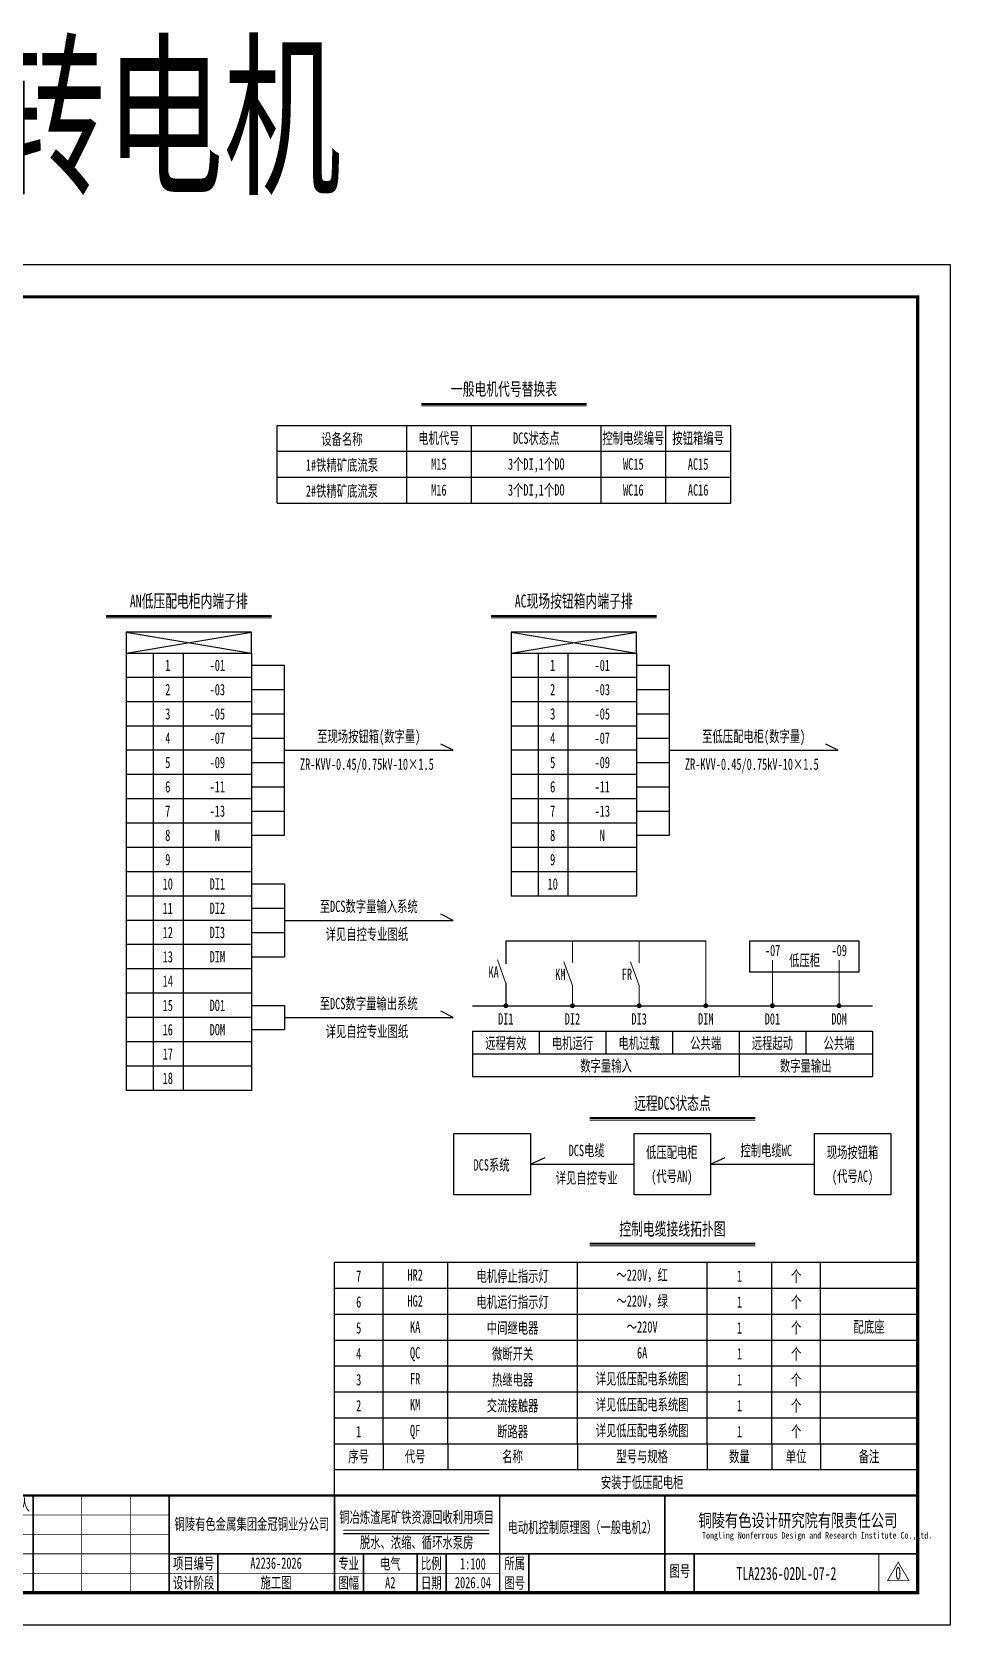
# Model space of a CAD drawing. Header units: millimetres. Extents: x 401220 to 2750366, y -101310 to 943175.
# Drawn here: x 1141597 to 1169932, y -44391 to 4789 of the extents above; entities that cross this region are included whole.
import ezdxf
from ezdxf.enums import TextEntityAlignment as Align

# ---------------------------------------------------------------- set-up
doc = ezdxf.new("R2010")
doc.units = ezdxf.units.MM
doc.linetypes.add('常规', pattern=[20, 10, 0, 10])
for name, color, linetype, lineweight in [('CAXA0层', 7, 'Continuous', 25), ('SW', 8, 'Continuous', 20), ('TEXT', 4, 'Continuous', 0)]:
    doc.layers.add(name, color=color, linetype=linetype, lineweight=lineweight)
for name, color, linetype in [('动力平面导线层', 3, '常规'), ('动力平面设备层', 1, 'Continuous'), ('图框', 7, 'Continuous'), ('标注-照明', 7, 'Continuous'), ('照明平面导线层', 3, 'Continuous'), ('照明平面设备层', 1, 'Continuous')]:
    doc.layers.add(name, color=color, linetype=linetype)
doc.styles.add('HZ', font='simsun.ttf', dxfattribs={"width": 0.75})
doc.styles.add('标准', font='NSimSun.ttf', dxfattribs={"width": 0.667})

# ---------------------------------------------------------------- blocks, each defined once
blk = doc.blocks.new('3')
at = {"layer": 'TEXT', "color": 7, "lineweight": 25, "style": 'HZ', "width": 0.75}
for s, height, p in [('铜陵有色设计研究院有限责任公司', 400, (221501, 249018)), ('Tongling Nonferrous Design and Research Institute Co.,Ltd.', 200, (221613, 248659))]:
    blk.add_text(s, height=height, dxfattribs=at).set_placement(p)
blk = doc.blocks.new('铜陵有色图签02')
at = {"layer": '图框', "linetype": 'Continuous', "lineweight": 50}
for p, q in [((-38401, 3003), (-38401, 1)), ((-29100, 3001), (-29100, 0))]:
    blk.add_line(p, q, dxfattribs=at)
at = {"layer": '图框', "color": 7, "linetype": 'Continuous', "lineweight": 25}
for p, q in [((-36201, 3010), (-36201, 9)), ((-34701, 3010), (-34701, 9)), ((-33401, 3017), (-33401, 16)), ((-31901, 3017), (-31901, 16)), ((-30601, 3017), (-30601, 16)), ((-29100, 1201), (-37501, 1201))]:
    blk.add_line(p, q, dxfattribs=at)
at = {"layer": '图框', "color": 7, "linetype": 'Continuous', "lineweight": 35}
for p, q in [((-27300, 3001), (-27300, 1)), ((-21600, 1197), (-21600, -3)), ((-17100, 1200), (-17100, 0)), ((-15450, 0), (-15450, 1200)), ((-14550, 1200), (-14550, 0)), ((-12000, 1201), (-12000, 1)), ((-6900, 1202), (-6900, 2))]:
    blk.add_line(p, q, dxfattribs=at)
at = {"layer": '图框', "lineweight": 25}
blk.add_line((-17723, 1830), (-13223, 1830), dxfattribs=at)
at = {"layer": '图框', "lineweight": 70, "const_width": 70}
blk.add_lwpolyline([(-17980, 3001), (0, 3001), (-38401, 3001)], dxfattribs=at)
at = {"layer": '图框', "color": 7, "linetype": 'Continuous', "lineweight": 25, "const_width": 25}
for points in [[(-37501, 3000), (-37501, 0)], [(-25800, 3001), (-25800, 1)], [(-24300, 3001), (-24300, 1)], [(-23100, 2401), (-37501, 2401)], [(-23100, 1801), (-37501, 1801)], [(-23100, 1201), (-29100, 1201)], [(-12900, 600), (-18000, 600), (-37501, 600)], [(-602, 943), (-932, 371), (-272, 371), (-602, 943)]]:
    blk.add_lwpolyline(points, dxfattribs=at)
at = {"layer": '图框', "linetype": 'Continuous', "lineweight": 50, "const_width": 50}
for points in [[(-23100, 3001), (-23100, 1)], [(-18000, 3000), (-18000, 0)]]:
    blk.add_lwpolyline(points, dxfattribs=at)
at = {"layer": '图框', "lineweight": 50, "const_width": 50}
for points in [[(-12900, 3001), (-12900, 1)], [(-7800, 3001), (-7800, 1)], [(0, 3000), (0, 0)], [(-23100, 1200), (0, 1200)]]:
    blk.add_lwpolyline(points, dxfattribs=at)
at = {"layer": '图框', "lineweight": 25, "const_width": 35}
blk.add_lwpolyline([(-17723, 1930), (-13223, 1930)], dxfattribs=at)
at = {"layer": '图框', "color": 7, "linetype": 'Continuous', "lineweight": 35, "const_width": 25}
blk.add_lwpolyline([(-1200, 1201), (-1200, 0)], dxfattribs=at)
at = {"layer": '图框', "linetype": 'Continuous', "lineweight": 70, "const_width": 70}
blk.add_lwpolyline([(-38401, 1), (0, 0)], dxfattribs=at)
at = {"layer": '图框', "lineweight": 25}
blk.add_blockref('3', (-228268, -246986), dxfattribs=at)
at = {"layer": 'TEXT', "color": 7, "lineweight": 25, "style": '标准', "width": 0.667}
for s, height, p in [('总  图', 300, (-36862, 2555)), ('建  筑', 300, (-34062, 2562)), ('热  工', 300, (-31262, 2562)), ('项目负责人', 350, (-28197, 2541)), ('会', 300, (-37942, 2054)), ('冶  炼', 300, (-36862, 1955)), ('化  工', 300, (-34062, 1962)), ('给排水', 300, (-31262, 1962)), ('审  定', 350, (-28197, 1941)), ('签', 300, (-37942, 1404)), ('选  矿', 300, (-36862, 1355)), ('暖  通', 300, (-34062, 1362)), ('自  控', 300, (-31262, 1362)), ('审  核', 350, (-28197, 1341)), ('栏', 300, (-37942, 754)), ('采  矿', 300, (-36862, 754)), ('机  械', 300, (-34062, 761)), ('电  气', 300, (-31262, 761)), ('校  对', 350, (-28197, 741)), ('项目编号', 350, (-22343, 730)), ('专业', 350, (-17559, 730)), ('比例', 350, (-15009, 730)), ('所属', 350, (-12438, 730)), ('专  业', 300, (-36862, 170)), ('签  字', 300, (-35449, 170)), ('专  业', 300, (-34062, 177)), ('签  字', 300, (-32649, 177)), ('专  业', 300, (-31262, 177)), ('签  字', 300, (-29849, 177)), ('设  计', 350, (-28197, 139)), ('设计阶段', 350, (-22343, 130)), ('图幅', 350, (-17559, 130)), ('日期', 350, (-15009, 130)), ('图号', 350, (-12438, 130)), ('图号', 350, (-7339, 495))]:
    blk.add_text(s, height=height, dxfattribs=at).set_placement(p, align=Align.CENTER)

msp = doc.modelspace()

# ---------------------------------------------------------------- linework, layer by layer
at = {"color": 2, "linetype": 'ByBlock', "lineweight": 25}
for p, q in [((1144506.3, -13737.2), (1148373.3, -14388.1)), ((1144506.3, -14388.1), (1148373.3, -13737.2)), ((1144506.3, -14388.1), (1144506.3, -27884.5)), ((1144506.3, -14388.1), (1148373.3, -14388.1)), ((1145342.1, -14388.1), (1145342.1, -27884.5)), ((1146261.6, -14388.1), (1146261.6, -27884.5)), ((1148373.3, -14388.1), (1148373.3, -27884.5)), ((1148373.3, -15137.9), (1144506.3, -15137.9)), ((1148373.3, -15887.7), (1144506.3, -15887.7)), ((1148373.3, -16637.5), (1144506.3, -16637.5)), ((1148373.3, -17387.3), (1144506.3, -17387.3)), ((1148373.3, -18137.1), (1144506.3, -18137.1)), ((1148373.3, -18886.9), (1144506.3, -18886.9)), ((1148373.3, -19636.7), (1144506.3, -19636.7)), ((1148373.3, -20386.5), (1144506.3, -20386.5)), ((1148373.3, -21136.3), (1144506.3, -21136.3)), ((1148373.3, -21886.1), (1144506.3, -21886.1)), ((1148373.3, -22635.9), (1144506.3, -22635.9)), ((1148373.3, -23385.7), (1144506.3, -23385.7)), ((1148373.3, -24135.5), (1144506.3, -24135.5)), ((1148373.3, -24885.3), (1144506.3, -24885.3)), ((1148373.3, -25635.1), (1144506.3, -25635.1)), ((1148373.3, -26384.9), (1144506.3, -26384.9)), ((1148373.3, -27134.7), (1144506.3, -27134.7)), ((1148373.3, -27884.5), (1144506.3, -27884.5))]:
    msp.add_line(p, q, dxfattribs=at)
at = {"color": 3, "linetype": 'ByBlock', "lineweight": 25}
for p, q in [((1156384.2, -13737.2), (1160251.2, -14388.1)), ((1156384.2, -14388.1), (1160251.2, -13737.2)), ((1156384.2, -14388.1), (1156384.2, -21886.1)), ((1156384.2, -14388.1), (1160251.2, -14388.1)), ((1157220.1, -14388.1), (1157220.1, -21886.1)), ((1158139.5, -14388.1), (1158139.5, -21886.1)), ((1160251.2, -14388.1), (1160251.2, -21886.1)), ((1160251.2, -15137.9), (1156384.2, -15137.9)), ((1160251.2, -15887.7), (1156384.2, -15887.7)), ((1160251.2, -16637.5), (1156384.2, -16637.5)), ((1160251.2, -17387.3), (1156384.2, -17387.3)), ((1160251.2, -18137.1), (1156384.2, -18137.1)), ((1160251.2, -18886.9), (1156384.2, -18886.9)), ((1160251.2, -19636.7), (1156384.2, -19636.7)), ((1160251.2, -20386.5), (1156384.2, -20386.5)), ((1160251.2, -21136.3), (1156384.2, -21136.3)), ((1160251.2, -21886.1), (1156384.2, -21886.1))]:
    msp.add_line(p, q, dxfattribs=at)
at = {"color": 1, "linetype": 'ByBlock'}
for p, q in [((1148373.3, -14763), (1149392.3, -14763)), ((1149392.3, -20011.6), (1149392.3, -14763)), ((1160251.2, -14763), (1161270.2, -14763)), ((1161270.2, -20011.6), (1161270.2, -14763)), ((1148373.3, -15512.8), (1149392.3, -15512.8)), ((1160251.2, -15512.8), (1161270.2, -15512.8)), ((1148373.3, -16262.6), (1149392.3, -16262.6)), ((1160251.2, -16262.6), (1161270.2, -16262.6)), ((1148373.3, -17012.4), (1149392.3, -17012.4)), ((1160251.2, -17012.4), (1161270.2, -17012.4)), ((1149392.3, -17387.3), (1154593.5, -17387.3)), ((1161270.2, -17387.3), (1166471.4, -17387.3)), ((1148373.3, -17762.2), (1149392.3, -17762.2)), ((1160251.2, -17762.2), (1161270.2, -17762.2)), ((1148373.3, -18512), (1149392.3, -18512)), ((1160251.2, -18512), (1161270.2, -18512)), ((1148373.3, -19261.8), (1149392.3, -19261.8)), ((1160251.2, -19261.8), (1161270.2, -19261.8)), ((1148373.3, -20011.6), (1149392.3, -20011.6)), ((1160251.2, -20011.6), (1161270.2, -20011.6)), ((1148373.3, -21511.2), (1149392.3, -21511.2)), ((1148373.3, -22261), (1149392.3, -22261)), ((1148373.3, -23010.8), (1149392.3, -23010.8)), ((1149392.3, -22635.9), (1154593.5, -22635.9)), ((1148373.3, -23760.6), (1149392.3, -23760.6)), ((1148373.3, -25260.2), (1149392.3, -25260.2)), ((1148373.3, -26010), (1149392.3, -26010)), ((1149392.3, -25635.1), (1154593.5, -25635.1))]:
    msp.add_line(p, q, dxfattribs=at)
at = {"color": 2, "linetype": 'ByBlock', "lineweight": 25}
msp.add_lwpolyline([(1144506.3, -14388.1), (1148373.3, -14388.1), (1148373.3, -13737.2), (1144506.3, -13737.2)], close=True, dxfattribs=at)
at = {"color": 3, "linetype": 'ByBlock', "lineweight": 25}
msp.add_lwpolyline([(1156384.2, -14388.1), (1160251.2, -14388.1), (1160251.2, -13737.2), (1156384.2, -13737.2)], close=True, dxfattribs=at)
at = {"color": 7, "linetype": 'ByBlock', "lineweight": 20, "const_width": 75}
for points in [[(1156184.3, -25272.2, 1), (1156259.3, -25272.2, 1)], [(1158240.8, -25272.2, 1), (1158315.8, -25272.2, 1)], [(1160297.3, -25272.2, 1), (1160372.3, -25272.2, 1)], [(1162353.8, -25272.2, 1), (1162428.8, -25272.2, 1)], [(1164410.3, -25272.2, 1), (1164485.3, -25272.2, 1)], [(1166466.8, -25272.2, 1), (1166541.8, -25272.2, 1)]]:
    msp.add_lwpolyline(points, format="xyb", close=True, dxfattribs=at)
at = {"layer": 'CAXA0层', "color": 2, "linetype": 'ByBlock', "lineweight": 40}
for p, q in [((1153615.6, -6689.5), (1158713.7, -6689.5)), ((1143890.7, -13233.8), (1148988.8, -13233.8)), ((1158813.9, -28736.8), (1163912.1, -28736.8)), ((1158813.9, -32615.7), (1163912.1, -32615.7))]:
    msp.add_line(p, q, dxfattribs=at)
at = {"layer": 'CAXA0层', "color": 2, "linetype": 'ByBlock', "lineweight": 0}
for p, q in [((1153615.6, -6755), (1158713.7, -6755)), ((1143890.7, -13299.2), (1148988.8, -13299.2)), ((1158813.9, -28802.3), (1163912.1, -28802.3)), ((1158813.9, -32681.2), (1163912.1, -32681.2))]:
    msp.add_line(p, q, dxfattribs=at)
at = {"layer": 'CAXA0层', "color": 3, "linetype": 'ByBlock', "lineweight": 40}
msp.add_line((1155768.6, -13233.8), (1160866.8, -13233.8), dxfattribs=at)
at = {"layer": 'CAXA0层', "color": 3, "linetype": 'ByBlock', "lineweight": 0}
msp.add_line((1155768.6, -13299.2), (1160866.8, -13299.2), dxfattribs=at)
at = {"layer": 'SW', "color": 7, "linetype": 'ByBlock', "lineweight": 25}
for p, q in [((1149164.6, -9757.5), (1149164.6, -7357.5)), ((1153164.6, -9757.5), (1153164.6, -7357.5)), ((1159164.6, -9757.5), (1159164.6, -7357.5)), ((1161164.6, -9757.5), (1161164.6, -7357.5)), ((1163164.6, -9757.5), (1163164.6, -7357.5)), ((1155193.5, -26057.2), (1155193.5, -27453.6)), ((1155193.5, -26057.2), (1167532.5, -26057.2)), ((1157250, -26057.2), (1157250, -26755.4)), ((1159306.5, -26057.2), (1159306.5, -26755.4)), ((1161363, -26057.2), (1161363, -26755.4)), ((1163419.5, -26057.2), (1163419.5, -27453.6)), ((1165476, -26057.2), (1165476, -26755.4)), ((1167532.5, -26057.2), (1167532.5, -27453.6)), ((1155193.5, -26755.4), (1167532.5, -26755.4)), ((1155193.5, -27453.6), (1167532.5, -27453.6)), ((1150932.2, -33190.6), (1152432.2, -33190.6)), ((1150932.2, -33990.6), (1150932.2, -33190.6)), ((1152432.2, -33190.6), (1154432.2, -33190.6)), ((1152432.2, -33990.6), (1152432.2, -33190.6)), ((1154432.2, -33190.6), (1158432.2, -33190.6)), ((1154432.2, -33990.6), (1154432.2, -33190.6)), ((1158432.2, -33190.6), (1162432.2, -33190.6)), ((1158432.2, -33990.6), (1158432.2, -33190.6)), ((1162432.2, -33190.6), (1164432.2, -33190.6)), ((1162432.2, -33990.6), (1162432.2, -33190.6)), ((1164432.2, -33190.6), (1165932.2, -33190.6)), ((1164432.2, -33990.6), (1164432.2, -33190.6)), ((1165932.2, -33190.6), (1168932.2, -33190.6)), ((1165932.2, -33990.6), (1165932.2, -33190.6)), ((1150932.2, -33990.6), (1152432.2, -33990.6)), ((1150932.2, -34790.6), (1150932.2, -33990.6)), ((1152432.2, -33990.6), (1154432.2, -33990.6)), ((1152432.2, -34790.6), (1152432.2, -33990.6)), ((1154432.2, -33990.6), (1158432.2, -33990.6)), ((1154432.2, -34790.6), (1154432.2, -33990.6)), ((1158432.2, -33990.6), (1162432.2, -33990.6)), ((1158432.2, -34790.6), (1158432.2, -33990.6)), ((1162432.2, -33990.6), (1164432.2, -33990.6)), ((1162432.2, -34790.6), (1162432.2, -33990.6)), ((1164432.2, -33990.6), (1165932.2, -33990.6)), ((1164432.2, -34790.6), (1164432.2, -33990.6)), ((1165932.2, -33990.6), (1168932.2, -33990.6)), ((1165932.2, -34790.6), (1165932.2, -33990.6)), ((1150932.2, -34790.6), (1152432.2, -34790.6)), ((1150932.2, -35590.6), (1150932.2, -34790.6)), ((1152432.2, -34790.6), (1154432.2, -34790.6)), ((1152432.2, -35590.6), (1152432.2, -34790.6)), ((1154432.2, -34790.6), (1158432.2, -34790.6)), ((1154432.2, -35590.6), (1154432.2, -34790.6)), ((1158432.2, -34790.6), (1162432.2, -34790.6)), ((1158432.2, -35590.6), (1158432.2, -34790.6)), ((1162432.2, -34790.6), (1164432.2, -34790.6)), ((1162432.2, -35590.6), (1162432.2, -34790.6)), ((1164432.2, -34790.6), (1165932.2, -34790.6)), ((1164432.2, -35590.6), (1164432.2, -34790.6)), ((1165932.2, -34790.6), (1168932.2, -34790.6)), ((1165932.2, -35590.6), (1165932.2, -34790.6)), ((1150932.2, -35590.6), (1152432.2, -35590.6)), ((1150932.2, -36390.6), (1150932.2, -35590.6)), ((1152432.2, -35590.6), (1154432.2, -35590.6)), ((1152432.2, -36390.6), (1152432.2, -35590.6)), ((1154432.2, -35590.6), (1158432.2, -35590.6)), ((1154432.2, -36390.6), (1154432.2, -35590.6)), ((1158432.2, -35590.6), (1162432.2, -35590.6)), ((1158432.2, -36390.6), (1158432.2, -35590.6)), ((1162432.2, -35590.6), (1164432.2, -35590.6)), ((1162432.2, -36390.6), (1162432.2, -35590.6)), ((1164432.2, -35590.6), (1165932.2, -35590.6)), ((1164432.2, -36390.6), (1164432.2, -35590.6)), ((1165932.2, -35590.6), (1168932.2, -35590.6)), ((1165932.2, -36390.6), (1165932.2, -35590.6)), ((1150932.2, -36390.6), (1152432.2, -36390.6)), ((1150932.2, -37190.6), (1150932.2, -36390.6)), ((1152432.2, -36390.6), (1154432.2, -36390.6)), ((1152432.2, -37190.6), (1152432.2, -36390.6)), ((1154432.2, -36390.6), (1158432.2, -36390.6)), ((1154432.2, -37190.6), (1154432.2, -36390.6)), ((1158432.2, -36390.6), (1162432.2, -36390.6)), ((1158432.2, -37190.6), (1158432.2, -36390.6)), ((1162432.2, -36390.6), (1164432.2, -36390.6)), ((1162432.2, -37190.6), (1162432.2, -36390.6)), ((1164432.2, -36390.6), (1165932.2, -36390.6)), ((1164432.2, -37190.6), (1164432.2, -36390.6)), ((1165932.2, -36390.6), (1168932.2, -36390.6)), ((1165932.2, -37190.6), (1165932.2, -36390.6)), ((1150932.2, -37190.6), (1152432.2, -37190.6)), ((1150932.2, -37990.6), (1150932.2, -37190.6)), ((1152432.2, -37190.6), (1154432.2, -37190.6)), ((1152432.2, -37990.6), (1152432.2, -37190.6)), ((1154432.2, -37190.6), (1158432.2, -37190.6)), ((1154432.2, -37990.6), (1154432.2, -37190.6)), ((1158432.2, -37190.6), (1162432.2, -37190.6)), ((1158432.2, -37990.6), (1158432.2, -37190.6)), ((1162432.2, -37190.6), (1164432.2, -37190.6)), ((1162432.2, -37990.6), (1162432.2, -37190.6)), ((1164432.2, -37190.6), (1165932.2, -37190.6)), ((1164432.2, -37990.6), (1164432.2, -37190.6)), ((1165932.2, -37190.6), (1168932.2, -37190.6)), ((1165932.2, -37990.6), (1165932.2, -37190.6)), ((1150932.2, -37990.6), (1152432.2, -37990.6)), ((1150932.2, -38790.6), (1150932.2, -37990.6)), ((1152432.2, -37990.6), (1154432.2, -37990.6)), ((1152432.2, -38790.6), (1152432.2, -37990.6)), ((1154432.2, -37990.6), (1158432.2, -37990.6)), ((1154432.2, -38790.6), (1154432.2, -37990.6)), ((1158432.2, -37990.6), (1162432.2, -37990.6)), ((1158432.2, -38790.6), (1158432.2, -37990.6)), ((1162432.2, -37990.6), (1164432.2, -37990.6)), ((1162432.2, -38790.6), (1162432.2, -37990.6)), ((1164432.2, -37990.6), (1165932.2, -37990.6)), ((1164432.2, -38790.6), (1164432.2, -37990.6)), ((1165932.2, -37990.6), (1168932.2, -37990.6)), ((1165932.2, -38790.6), (1165932.2, -37990.6)), ((1150932.2, -39590.6), (1150932.2, -38790.6)), ((1150932.2, -38790.6), (1168932.2, -38790.6)), ((1152432.2, -38790.6), (1152432.2, -39590.6)), ((1154432.2, -38790.6), (1154432.2, -39590.6)), ((1158432.2, -38790.6), (1158432.2, -39590.6)), ((1162432.2, -38790.6), (1162432.2, -39590.6)), ((1164432.2, -38790.6), (1164432.2, -39590.6)), ((1165932.2, -38790.6), (1165932.2, -39590.6)), ((1150932.2, -39590.6), (1168932.2, -39590.6)), ((1150932.2, -40390.6), (1150932.2, -39590.6))]:
    msp.add_line(p, q, dxfattribs=at)
at = {"layer": '动力平面导线层', "color": 0, "linetype": 'ByBlock'}
for p, q in [((1149164.6, -7357.5), (1163164.6, -7357.5)), ((1155164.6, -9757.5), (1155164.6, -7357.5)), ((1149164.6, -8157.5), (1163164.6, -8157.5)), ((1149164.6, -8957.5), (1163164.6, -8957.5)), ((1149164.6, -9757.5), (1163164.6, -9757.5))]:
    msp.add_line(p, q, dxfattribs=at)
at = {"layer": '动力平面设备层', "color": 1, "linetype": 'ByBlock', "lineweight": -3, "ltscale": 100}
for p, q in [((1154593.5, -17387.3), (1154216.9, -17194.1)), ((1166471.4, -17387.3), (1166094.8, -17194.1)), ((1149392.3, -21511.2), (1149392.3, -23760.6)), ((1154593.5, -22635.9), (1154216.9, -22442.7)), ((1149392.3, -25260.2), (1149392.3, -26010)), ((1154593.5, -25635.1), (1154216.9, -25441.9))]:
    msp.add_line(p, q, dxfattribs=at)
at = {"layer": '动力平面设备层', "color": 3, "linetype": 'ByBlock', "lineweight": -3, "ltscale": 100}
for p, q in [((1163752.8, -23264.5), (1167111.4, -23264.5)), ((1163752.8, -24237), (1163752.8, -23264.5)), ((1167111.4, -23264.5), (1167111.4, -24237)), ((1167111.4, -24237), (1163752.8, -24237))]:
    msp.add_line(p, q, dxfattribs=at)
at = {"layer": '图框', "linetype": 'Continuous', "lineweight": 100, "const_width": 100}
msp.add_lwpolyline([(1113032.2, -43391), (1168932.2, -43391), (1168932.2, -3391), (1113032.2, -3391)], close=True, dxfattribs=at)
at = {"layer": '标注-照明', "linetype": 'ByBlock', "lineweight": 25, "ltscale": 100}
for p, q in [((1156221.8, -23264.5), (1156221.8, -23983.4)), ((1156221.8, -23264.5), (1162391.3, -23264.5)), ((1156221.8, -24586.9), (1156221.8, -25272.2)), ((1155193.5, -25272.2), (1167532.5, -25272.2)), ((1156978.5, -30157.8), (1157431.2, -29954.6)), ((1162541.2, -30157.8), (1162993.9, -29954.6)), ((1156978.5, -30157.8), (1160184.8, -30157.8)), ((1162541.2, -30157.8), (1165747.5, -30157.8))]:
    msp.add_line(p, q, dxfattribs=at)
for points in [[(1156978.5, -31103.6), (1154622.1, -31103.6), (1154622.1, -29211.9), (1156978.5, -29211.9)], [(1162541.2, -31103.6), (1160184.8, -31103.6), (1160184.8, -29211.9), (1162541.2, -29211.9)], [(1168103.9, -31103.6), (1165747.5, -31103.6), (1165747.5, -29211.9), (1168103.9, -29211.9)]]:
    msp.add_lwpolyline(points, close=True, dxfattribs=at)
at = {"layer": '照明平面导线层', "color": 0, "linetype": 'ByBlock', "lineweight": 20}
for p, q in [((1158278.3, -23949), (1158278.3, -23264.5)), ((1160334.8, -23949), (1160334.8, -23264.5)), ((1162391.3, -25272.2), (1162391.3, -23264.5)), ((1156221.8, -24586.9), (1155960.3, -23855.8)), ((1158278.3, -24650.7), (1158016.8, -23919.6)), ((1160334.8, -24650.7), (1160073.3, -23919.6)), ((1164447.8, -25272.2), (1164447.8, -23865.9)), ((1166504.3, -25272.2), (1166504.3, -23865.9)), ((1158278.3, -25272.2), (1158278.3, -24650.7)), ((1160334.8, -25272.2), (1160334.8, -24650.7))]:
    msp.add_line(p, q, dxfattribs=at)
at = {"layer": '照明平面设备层', "color": 0, "lineweight": -3, "ltscale": 100}
msp.add_lwpolyline([(1110532.2, -2391), (1169932.2, -2391), (1169932.2, -44391), (1110532.2, -44391)], close=True, dxfattribs=at)

# ---------------------------------------------------------------- block references
at = {"layer": '图框', "lineweight": 25}
msp.add_blockref('铜陵有色图签02', (1168932.2, -43391), dxfattribs=at)

# ---------------------------------------------------------------- texts
at = {"layer": 'SW', "color": 4, "linetype": 'ByBlock', "lineweight": 25, "style": '标准', "width": 0.667}
for s, height, p in [('一般正转电机', 4000, (1140232.2, 189.7)), ('DCS系统', 350, (1155782, -30359.9)), ('DCS电缆', 350, (1158716.8, -29913.4)), ('低压配电柜', 350, (1161344.7, -29971.6)), ('控制电缆WC', 350, (1164258, -29913.4)), ('现场按钮箱', 350, (1166921.5, -29971.6)), ('详见自控专业', 350, (1158716.8, -30762.1)), ('(代号AN)', 350, (1161344.7, -30710.5)), ('(代号AC)', 350, (1166921.5, -30710.5))]:
    msp.add_text(s, height=height, dxfattribs=at).set_placement(p, align=Align.CENTER)
at = {"layer": 'SW', "color": 2, "linetype": 'ByBlock', "lineweight": 25, "style": '标准', "width": 0.667}
for s, p in [('一般电机代号替换表', (1156164.4, -6434.5)), ('AN低压配电柜内端子排', (1146439.5, -12978.7)), ('远程DCS状态点', (1161362.8, -28481.8)), ('控制电缆接线拓扑图', (1161362.8, -32360.7))]:
    msp.add_text(s, height=400, dxfattribs=at).set_placement(p, align=Align.CENTER)
at = {"layer": 'SW', "color": 7, "linetype": 'ByBlock', "lineweight": 25, "style": '标准', "width": 0.667}
for s, p in [('设备名称', (1151164.6, -7957.5)), ('电机代号', (1154155.8, -7926.6)), ('DCS状态点', (1157160.8, -7926.6)), ('控制电缆编号', (1160155.8, -7926.6)), ('按钮箱编号', (1162155.8, -7926.6)), ('1#铁精矿底流泵', (1151164.6, -8757.5)), ('3个DI,1个DO', (1157160.8, -8726.6)), ('M15', (1154155.8, -8726.6)), ('WC15', (1160155.8, -8726.6)), ('AC15', (1162155.8, -8726.6)), ('2#铁精矿底流泵', (1151164.6, -9557.5)), ('M16', (1154155.8, -9526.6)), ('3个DI,1个DO', (1157160.8, -9526.6)), ('WC16', (1160155.8, -9526.6)), ('AC16', (1162155.8, -9526.6)), ('1', (1145790.4, -14937.9)), ('-01', (1147319.7, -14937.9)), ('1', (1157668.3, -14937.9)), ('-01', (1159197.6, -14937.9)), ('2', (1145790.4, -15687.7)), ('-03', (1147319.7, -15687.7)), ('2', (1157668.3, -15687.7)), ('-03', (1159197.6, -15687.7)), ('3', (1145790.4, -16437.5)), ('-05', (1147319.7, -16437.5)), ('3', (1157668.3, -16437.5)), ('-05', (1159197.6, -16437.5)), ('4', (1145790.4, -17187.3)), ('-07', (1147319.7, -17187.3)), ('至现场按钮箱(数字量)', (1151991.4, -17130.1)), ('4', (1157668.3, -17187.3)), ('-07', (1159197.6, -17187.3)), ('至低压配电柜(数字量)', (1163869.4, -17130.1)), ('5', (1145790.4, -17937.1)), ('-09', (1147319.7, -17937.1)), ('ZR-KVV-0.45/0.75kV-10×1.5', (1151934.5, -17990)), ('5', (1157668.3, -17937.1)), ('-09', (1159197.6, -17937.1)), ('ZR-KVV-0.45/0.75kV-10×1.5', (1163812.4, -17990)), ('6', (1145790.4, -18686.9)), ('-11', (1147319.7, -18686.9)), ('6', (1157668.3, -18686.9)), ('-11', (1159197.6, -18686.9)), ('7', (1145790.4, -19436.7)), ('-13', (1147319.7, -19436.7)), ('7', (1157668.3, -19436.7)), ('-13', (1159197.6, -19436.7)), ('8', (1145790.4, -20186.5)), ('N', (1147319.7, -20186.5)), ('8', (1157668.3, -20186.5)), ('N', (1159197.6, -20186.5)), ('9', (1145790.4, -20936.3)), ('9', (1157668.3, -20936.3)), ('10', (1145790.4, -21686.1)), ('DI1', (1147319.7, -21686.1)), ('10', (1157668.3, -21686.1)), ('11', (1145790.4, -22435.9)), ('DI2', (1147319.7, -22435.9)), ('至DCS数字量输入系统', (1151991.4, -22378.7)), ('12', (1145790.4, -23185.7)), ('DI3', (1147319.7, -23185.7)), ('详见自控专业图纸', (1151934.5, -23238.6)), ('13', (1145790.4, -23935.5)), ('DIM', (1147319.7, -23935.5)), ('-07', (1164453.4, -23738.9)), ('-09', (1166509.9, -23738.9)), ('低压柜', (1165442.1, -24044.8)), ('14', (1145790.4, -24685.3)), ('DO1', (1147319.7, -25435.1)), ('至DCS数字量输出系统', (1151991.4, -25377.9)), ('15', (1145790.4, -25435.1)), ('DI1', (1156222.3, -25852.7)), ('DI2', (1158278.8, -25852.7)), ('DI3', (1160335.3, -25852.7)), ('DIM', (1162391.8, -25852.7)), ('D01', (1164448.3, -25852.7)), ('DOM', (1166504.8, -25852.7)), ('16', (1145790.4, -26184.9)), ('DOM', (1147319.7, -26184.9)), ('详见自控专业图纸', (1151934.5, -26237.8)), ('远程有效', (1156222.3, -26601.1)), ('电机运行', (1158278.8, -26601.1)), ('电机过载', (1160335.3, -26601.1)), ('公共端', (1162391.8, -26601.1)), ('远程起动', (1164448.3, -26601.1)), ('公共端', (1166504.8, -26601.1)), ('17', (1145790.4, -26934.7)), ('数字量输入', (1159315.1, -27299.3)), ('数字量输出', (1165476, -27299.3)), ('18', (1145790.4, -27684.5)), ('HR2', (1153423.4, -33759.7)), ('电机停止指示灯', (1156432.2, -33790.6)), ('～220V，红', (1160428.4, -33759.7)), ('个', (1165182.2, -33790.6)), ('7', (1151682.2, -33790.6)), ('1', (1163432.2, -33790.6)), ('6', (1151682.2, -34590.6)), ('HG2', (1153423.4, -34559.7)), ('电机运行指示灯', (1156432.2, -34590.6)), ('～220V，绿', (1160428.4, -34559.7)), ('1', (1163432.2, -34590.6)), ('个', (1165182.2, -34590.6)), ('5', (1151682.2, -35390.6)), ('KA', (1153423.4, -35359.7)), ('中间继电器', (1156432.2, -35390.6)), ('～220V', (1160428.4, -35359.7)), ('1', (1163432.2, -35390.6)), ('个', (1165182.2, -35390.6)), ('配底座', (1167428.4, -35359.7)), ('4', (1151682.2, -36190.6)), ('QC', (1153423.4, -36159.7)), ('微断开关', (1156432.2, -36190.6)), ('6A', (1160428.4, -36159.7)), ('1', (1163432.2, -36190.6)), ('个', (1165182.2, -36190.6)), ('3', (1151682.2, -36990.6)), ('FR', (1153423.4, -36959.7)), ('热继电器', (1156432.2, -36990.6)), ('详见低压配电系统图', (1160428.4, -36959.7)), ('1', (1163432.2, -36990.6)), ('个', (1165182.2, -36990.6)), ('详见低压配电系统图', (1160428.4, -37759.7)), ('2', (1151682.2, -37790.6)), ('KM', (1153423.4, -37759.7)), ('交流接触器', (1156432.2, -37790.6)), ('1', (1163432.2, -37790.6)), ('个', (1165182.2, -37790.6)), ('1', (1151682.2, -38590.6)), ('QF', (1153423.4, -38559.7)), ('断路器', (1156432.2, -38590.6)), ('详见低压配电系统图', (1160428.4, -38559.7)), ('1', (1163432.2, -38590.6)), ('个', (1165182.2, -38590.6)), ('序号', (1151680.4, -39359.7)), ('代号', (1153423.4, -39359.7)), ('名称', (1156428.4, -39359.7)), ('型号与规格', (1160428.4, -39359.7)), ('数量', (1163428.4, -39359.7)), ('单位', (1165178.4, -39359.7)), ('备注', (1167428.4, -39359.7)), ('安装于低压配电柜', (1160428.4, -40159.7))]:
    msp.add_text(s, height=350, dxfattribs=at).set_placement(p, align=Align.CENTER)
at = {"layer": 'SW', "color": 3, "linetype": 'ByBlock', "lineweight": 25, "style": '标准', "width": 0.667}
msp.add_text('AC现场按钮箱内端子排', height=400, dxfattribs=at).set_placement((1158317.5, -12978.7), align=Align.CENTER)
at = {"layer": 'SW', "color": 7, "linetype": 'ByBlock', "lineweight": 25, "style": '标准', "width": 0.667}
for s, p in [('KA', (1156004.8, -24234.5)), ('KM', (1158061.3, -24298.3)), ('FR', (1160117.8, -24298.3))]:
    msp.add_text(s, height=350, dxfattribs=at).set_placement(p, align=Align.MIDDLE_RIGHT)
at = {"layer": 'SW', "color": 4, "linetype": 'Continuous', "lineweight": 25, "style": '标准', "width": 0.667}
for s, height, p in [('铜陵有色金属集团金冠铜业分公司', 350, (1148386.1, -41444.7)), ('铜冶炼渣尾矿铁资源回收利用项目', 350, (1153469.7, -41233.2)), ('电动机控制原理图（一般电机2）', 350, (1158583.1, -41545.5)), ('脱水、浓缩、循环水泵房', 350, (1153469.7, -42014.4)), ('电气', 350, (1152656.4, -42672.7)), ('A2236-2026', 350, (1149131.6, -42652)), ('1:100', 350, (1155206.4, -42672.7)), ('TLA2236-02DL-07-2', 400, (1164881.5, -42995.9)), ('0', 400, (1168330, -42984.4)), ('施工图', 350, (1149131.6, -43252.4)), ('A2', 350, (1152656.4, -43252.4)), ('2026.04', 350, (1155206.4, -43252.4))]:
    msp.add_text(s, height=height, dxfattribs=at).set_placement(p, align=Align.CENTER)

doc.saveas('drawing.dxf')
